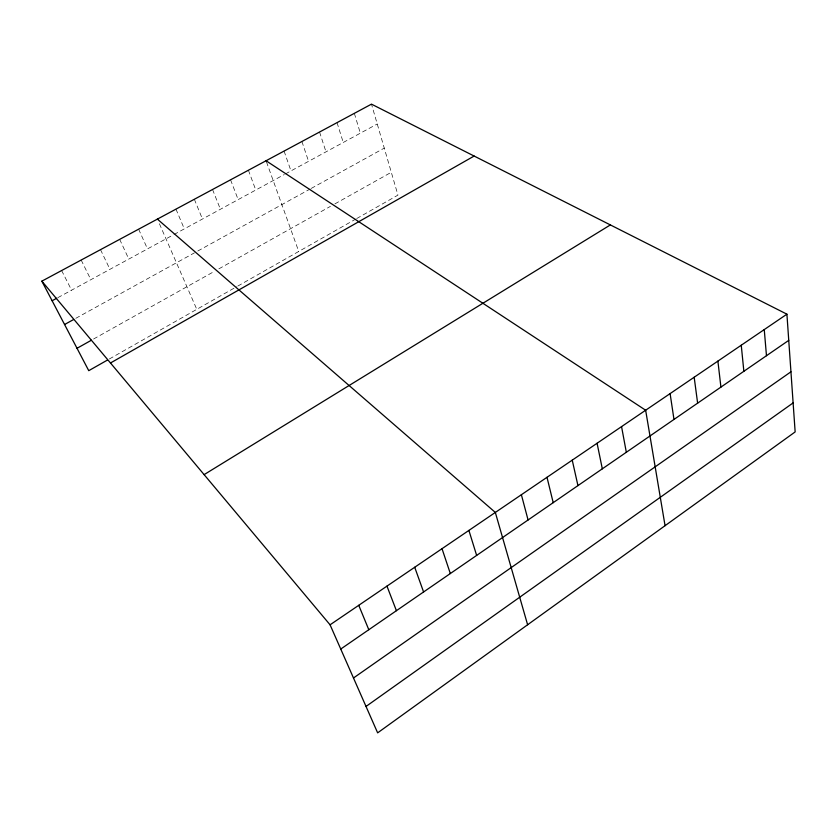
<?xml version="1.0" encoding="UTF-8"?>
<svg xmlns="http://www.w3.org/2000/svg" width="837" height="837" viewBox="0 0 837 837"><rect width="100%" height="100%" fill="white"/><g stroke="black" fill="none" stroke-linecap="round" stroke-linejoin="round"><path stroke-width="0.63" stroke-dasharray="4.18 3.14" d="M109.354 358.979L236.766 286.641M237.834 286.045L355.641 219.148M356.729 218.53L397.952 195.126L371.471 104.144M93.587 339.006L214.471 271.314M218.855 268.855L330.406 206.383M334.905 203.872L391.297 172.286M75.822 318.311L194.456 252.847M197.804 251.006L310.182 188.995M311.259 188.398L384.267 148.107M57.847 297.648L172.872 235.113M174.012 234.486L284.308 174.525M285.417 173.918L377.246 123.991M61.614 270.539L71.595 290.167M81.168 260.045L90.867 279.694M100.513 249.646L109.94 269.326M119.67 239.361L128.814 259.062M138.628 229.192L147.5 248.903M159.417 223.751L196.789 309.334M175.958 209.135L184.318 228.888M194.341 199.269L202.449 219.032M212.546 189.497L220.403 209.271M230.562 179.819L238.168 199.604M248.401 170.235L255.777 190.041M266.48 161.918L298.746 251.456M284.078 151.078L290.973 170.905M301.906 141.505L308.571 161.332M319.556 132.026L326.001 151.863M337.039 122.641L343.254 142.478M354.344 113.351L360.339 133.188"/><path stroke-width="1.26" d="M366.02 706.449L793.12 402.911M353.486 677.991L790.944 371.806M340.743 649.052L788.747 340.366M786.916 314.178L795.15 431.923L377.644 732.856L330.071 624.81L786.916 314.178L371.471 104.144L41.85 281.159L88.753 370.676L107.209 360.203M204.113 474.631L610.361 224.923M110.484 362.986L474.14 156.048M77.025 348.286L91.379 340.24M64.575 324.515L73.572 319.556M52.124 300.755L56.707 298.265M266.061 160.756L645.651 410.235L665.059 525.688M157.387 219.116L495.337 512.443L527.613 624.758M41.85 281.159L330.071 624.81M358.749 605.318L368.803 629.717M386.966 586.13L396.414 610.696M414.713 567.266L423.585 591.979M442.02 548.695L450.327 573.554M468.898 530.417L476.64 555.412M521.378 494.74L528.074 519.976M547 477.31L553.205 502.66M572.236 460.151L577.948 485.617M597.084 443.265L602.316 468.825M621.556 426.619L626.327 452.283M670.102 393.61L673.984 419.442M694.176 377.236L697.629 403.152M717.895 361.113L720.919 387.102M741.247 345.231L743.863 371.293M764.254 329.59L766.472 355.715"/></g></svg>
